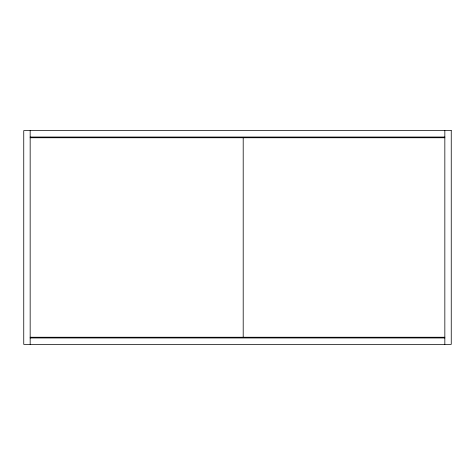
<?xml version="1.0" encoding="UTF-8"?>
<svg xmlns="http://www.w3.org/2000/svg" width="475" height="475" viewBox="0 0 475 475"><rect width="100%" height="100%" fill="white"/><g stroke="black" fill="none" stroke-linecap="round" stroke-linejoin="round"><path stroke-width="0.71" d="M30.162 137.037L444.838 137.037M30.162 137.75L444.838 137.75M30.162 337.25L444.838 337.25M30.162 337.963L444.838 337.963M444.838 130.625L444.838 344.375M243.2 137.75L243.2 337.25M30.162 130.625L30.162 344.375M451.25 130.625L23.75 130.625L23.75 344.375L451.25 344.375L451.25 130.625"/></g></svg>
